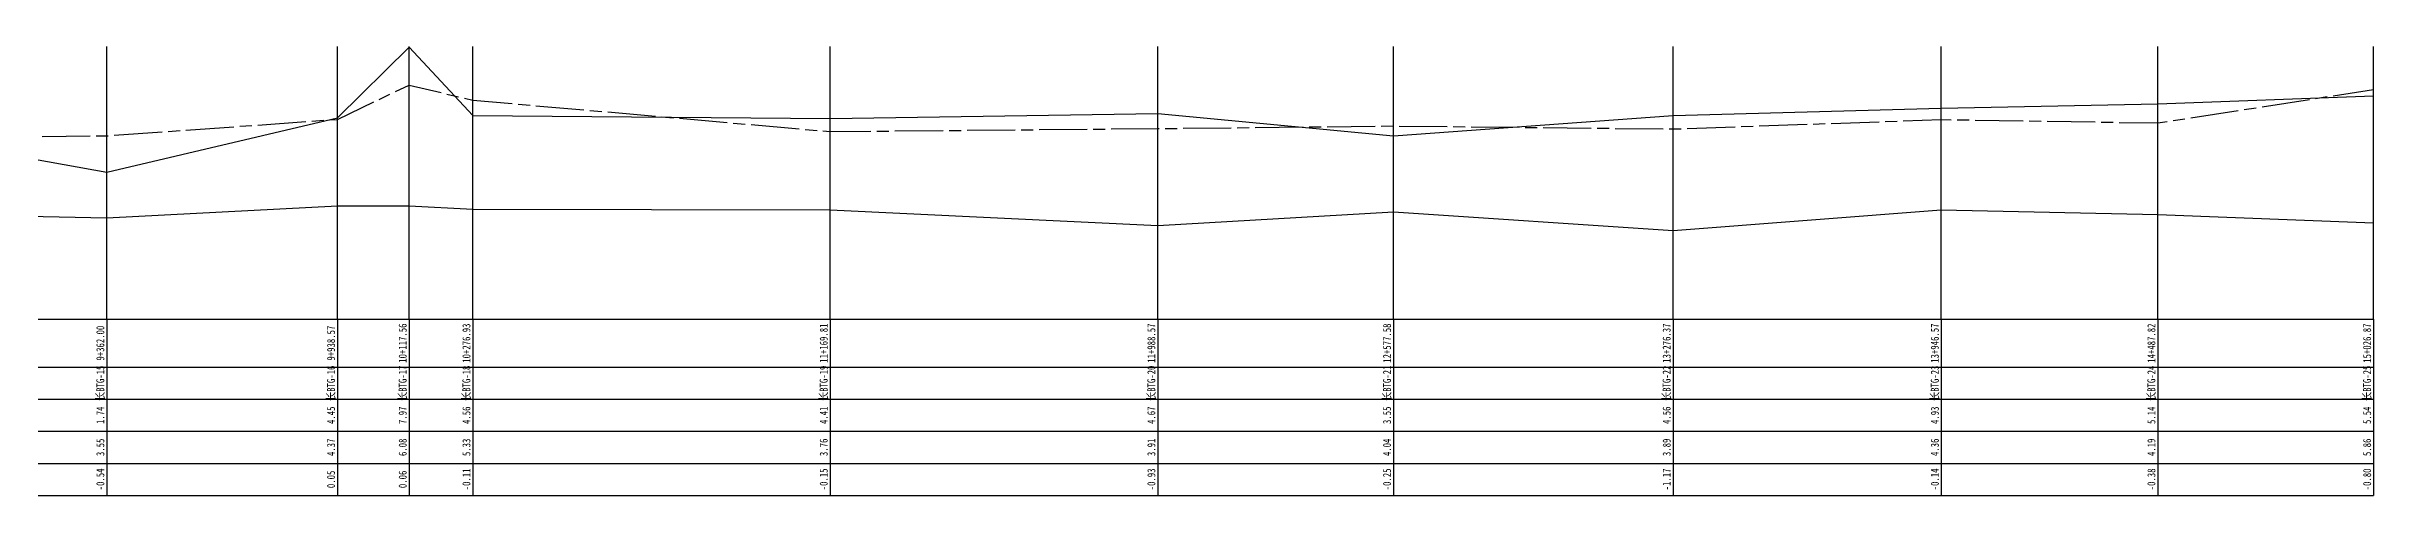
# Model space of a CAD drawing. Extents: x 529382 to 535020, y 3419646 to 3423811.
# Drawn here: x 534439 to 535020, y 3420262 to 3420374 of the extents above; entities that cross this region are included whole.
import ezdxf
from ezdxf.enums import TextEntityAlignment as Align

# ---------------------------------------------------------------- set-up
doc = ezdxf.new("R2010")
doc.units = 0
doc.header["$LTSCALE"] = 0.5
doc.linetypes.add('ACAD_ISO08W100', pattern=[36, 24, -3, 6, -3])
for name, color, linetype, lineweight in [('00右岸断面线', 5, 'ACAD_ISO08W100', 30), ('00左岸断面线', 6, 'CONTINUOUS', 30), ('00河底高程', 2, 'CONTINUOUS', 30)]:
    doc.layers.add(name, color=color, linetype=linetype, lineweight=lineweight)
doc.layers.add('tab', color=9, linetype='CONTINUOUS')
doc.layers.add('zh', color=9, linetype='CONTINUOUS')
doc.styles.add('HZ', font='fangsong_GB2312.ttf', dxfattribs={"width": 0.8})

msp = doc.modelspace()

# ---------------------------------------------------------------- linework, layer by layer
at = {"layer": '00右岸断面线', "flags": 128}
msp.add_lwpolyline([(533520.1, 3420354.4), (533573.58, 3420352.25), (533619.75, 3420355.2), (533673.49, 3420351.1), (533773.12, 3420353.3), (533845.58, 3420353.05), (533929.24, 3420350.3), (533989.89, 3420353.65), (534059, 3420354.3), (534145.36, 3420354.75), (534211.49, 3420354.95), (534262.76, 3420355.95), (534321.16, 3420353.6), (534378.06, 3420350.95), (534453.65, 3420351.95), (534511.31, 3420356.05), (534529.21, 3420364.6), (534545.14, 3420360.85), (534634.43, 3420353), (534716.31, 3420353.75), (534775.21, 3420354.4), (534845.09, 3420353.65), (534912.11, 3420356), (534966.23, 3420355.15), (535020.14, 3420363.5)], dxfattribs=at)
at = {"layer": '00左岸断面线', "flags": 128}
msp.add_lwpolyline([(534378.06, 3420356.45), (534453.65, 3420342.9), (534511.31, 3420356.45), (534529.21, 3420374.05), (534545.14, 3420357), (534634.43, 3420356.25), (534716.31, 3420357.55), (534775.21, 3420351.95), (534845.09, 3420357), (534912.11, 3420358.85), (534966.23, 3420359.9), (535020.14, 3420361.9)], dxfattribs=at)
at = {"layer": '00河底高程', "flags": 128}
msp.add_lwpolyline([(534378.06, 3420333.05), (534453.65, 3420331.5), (534511.31, 3420334.45), (534529.21, 3420334.5), (534545.14, 3420333.65), (534634.43, 3420333.45), (534716.31, 3420329.55), (534775.21, 3420332.95), (534845.09, 3420328.35), (534912.11, 3420333.5), (534966.23, 3420332.3), (535020.14, 3420330.2)], dxfattribs=at)
at = {"layer": 'tab'}
for p, q in [((533458.1, 3420306.2), (535020.14, 3420306.2)), ((534453.65, 3420306.2), (534453.65, 3420262.2)), ((534511.31, 3420306.2), (534511.31, 3420262.2)), ((534529.21, 3420306.2), (534529.21, 3420262.2)), ((534545.14, 3420306.2), (534545.14, 3420262.2)), ((534634.43, 3420306.2), (534634.43, 3420262.2)), ((534716.31, 3420306.2), (534716.31, 3420262.2)), ((534775.21, 3420306.2), (534775.21, 3420262.2)), ((534845.09, 3420306.2), (534845.09, 3420262.2)), ((534912.11, 3420306.2), (534912.11, 3420262.2)), ((534966.23, 3420306.2), (534966.23, 3420262.2)), ((535020.14, 3420306.2), (535020.14, 3420262.2)), ((533458.1, 3420294.2), (535020.14, 3420294.2)), ((533458.1, 3420286.2), (535020.14, 3420286.2)), ((533458.1, 3420278.2), (535020.14, 3420278.2)), ((533458.1, 3420270.2), (535020.14, 3420270.2)), ((533458.1, 3420262.2), (535020.14, 3420262.2))]:
    msp.add_line(p, q, dxfattribs=at)
at = {"layer": 'zh', "color": 6}
for p, q in [((534453.65, 3420306.2), (534453.65, 3420374.2)), ((534511.31, 3420306.2), (534511.31, 3420374.2)), ((534529.21, 3420306.2), (534529.21, 3420374.2)), ((534545.14, 3420306.2), (534545.14, 3420374.2)), ((534634.43, 3420306.2), (534634.43, 3420374.2)), ((534716.31, 3420306.2), (534716.31, 3420374.2)), ((534775.21, 3420306.2), (534775.21, 3420374.2)), ((534845.09, 3420306.2), (534845.09, 3420374.2)), ((534912.11, 3420306.2), (534912.11, 3420374.2)), ((534966.23, 3420306.2), (534966.23, 3420374.2)), ((535020.14, 3420306.2), (535020.14, 3420374.2))]:
    msp.add_line(p, q, dxfattribs=at)

# ---------------------------------------------------------------- texts
at = {"layer": 'tab', "color": 3, "style": 'HZ', "width": 0.8}
for s, p in [('9+362.00', (534453.65, 3420300.2)), ('9+938.57', (534511.31, 3420300.2)), ('10+117.56', (534529.21, 3420300.2)), ('10+276.93', (534545.14, 3420300.2)), ('11+169.81', (534634.43, 3420300.2)), ('11+988.57', (534716.31, 3420300.2)), ('12+577.58', (534775.21, 3420300.2)), ('13+276.37', (534845.09, 3420300.2)), ('13+946.57', (534912.11, 3420300.2)), ('14+487.82', (534966.23, 3420300.2)), ('15+026.87', (535020.14, 3420300.2)), ('长BTG-15', (534453.65, 3420290.2)), ('长BTG-16', (534511.31, 3420290.2)), ('长BTG-17', (534529.21, 3420290.2)), ('长BTG-18', (534545.14, 3420290.2)), ('长BTG-19', (534634.43, 3420290.2)), ('长BTG-20', (534716.31, 3420290.2)), ('长BTG-21', (534775.21, 3420290.2)), ('长BTG-22', (534845.09, 3420290.2)), ('长BTG-23', (534912.11, 3420290.2)), ('长BTG-24', (534966.23, 3420290.2)), ('长BTG-25', (535020.14, 3420290.2)), ('1.74', (534453.65, 3420282.2)), ('4.45', (534511.31, 3420282.2)), ('7.97', (534529.21, 3420282.2)), ('4.56', (534545.14, 3420282.2)), ('4.41', (534634.43, 3420282.2)), ('4.67', (534716.31, 3420282.2)), ('3.55', (534775.21, 3420282.2)), ('4.56', (534845.09, 3420282.2)), ('4.93', (534912.11, 3420282.2)), ('5.14', (534966.23, 3420282.2)), ('5.54', (535020.14, 3420282.2)), ('3.55', (534453.65, 3420274.2)), ('4.37', (534511.31, 3420274.2)), ('6.08', (534529.21, 3420274.2)), ('5.33', (534545.14, 3420274.2)), ('3.76', (534634.43, 3420274.2)), ('3.91', (534716.31, 3420274.2)), ('4.04', (534775.21, 3420274.2)), ('3.89', (534845.09, 3420274.2)), ('4.36', (534912.11, 3420274.2)), ('4.19', (534966.23, 3420274.2)), ('5.86', (535020.14, 3420274.2)), ('-0.54', (534453.65, 3420266.2)), ('0.05', (534511.31, 3420266.2)), ('0.06', (534529.21, 3420266.2)), ('-0.11', (534545.14, 3420266.2)), ('-0.15', (534634.43, 3420266.2)), ('-0.93', (534716.31, 3420266.2)), ('-0.25', (534775.21, 3420266.2)), ('-1.17', (534845.09, 3420266.2)), ('-0.14', (534912.11, 3420266.2)), ('-0.38', (534966.23, 3420266.2)), ('-0.80', (535020.14, 3420266.2))]:
    msp.add_text(s, height=2, rotation=90, dxfattribs=at).set_placement(p, align=Align.BOTTOM_CENTER)

doc.saveas('drawing.dxf')
